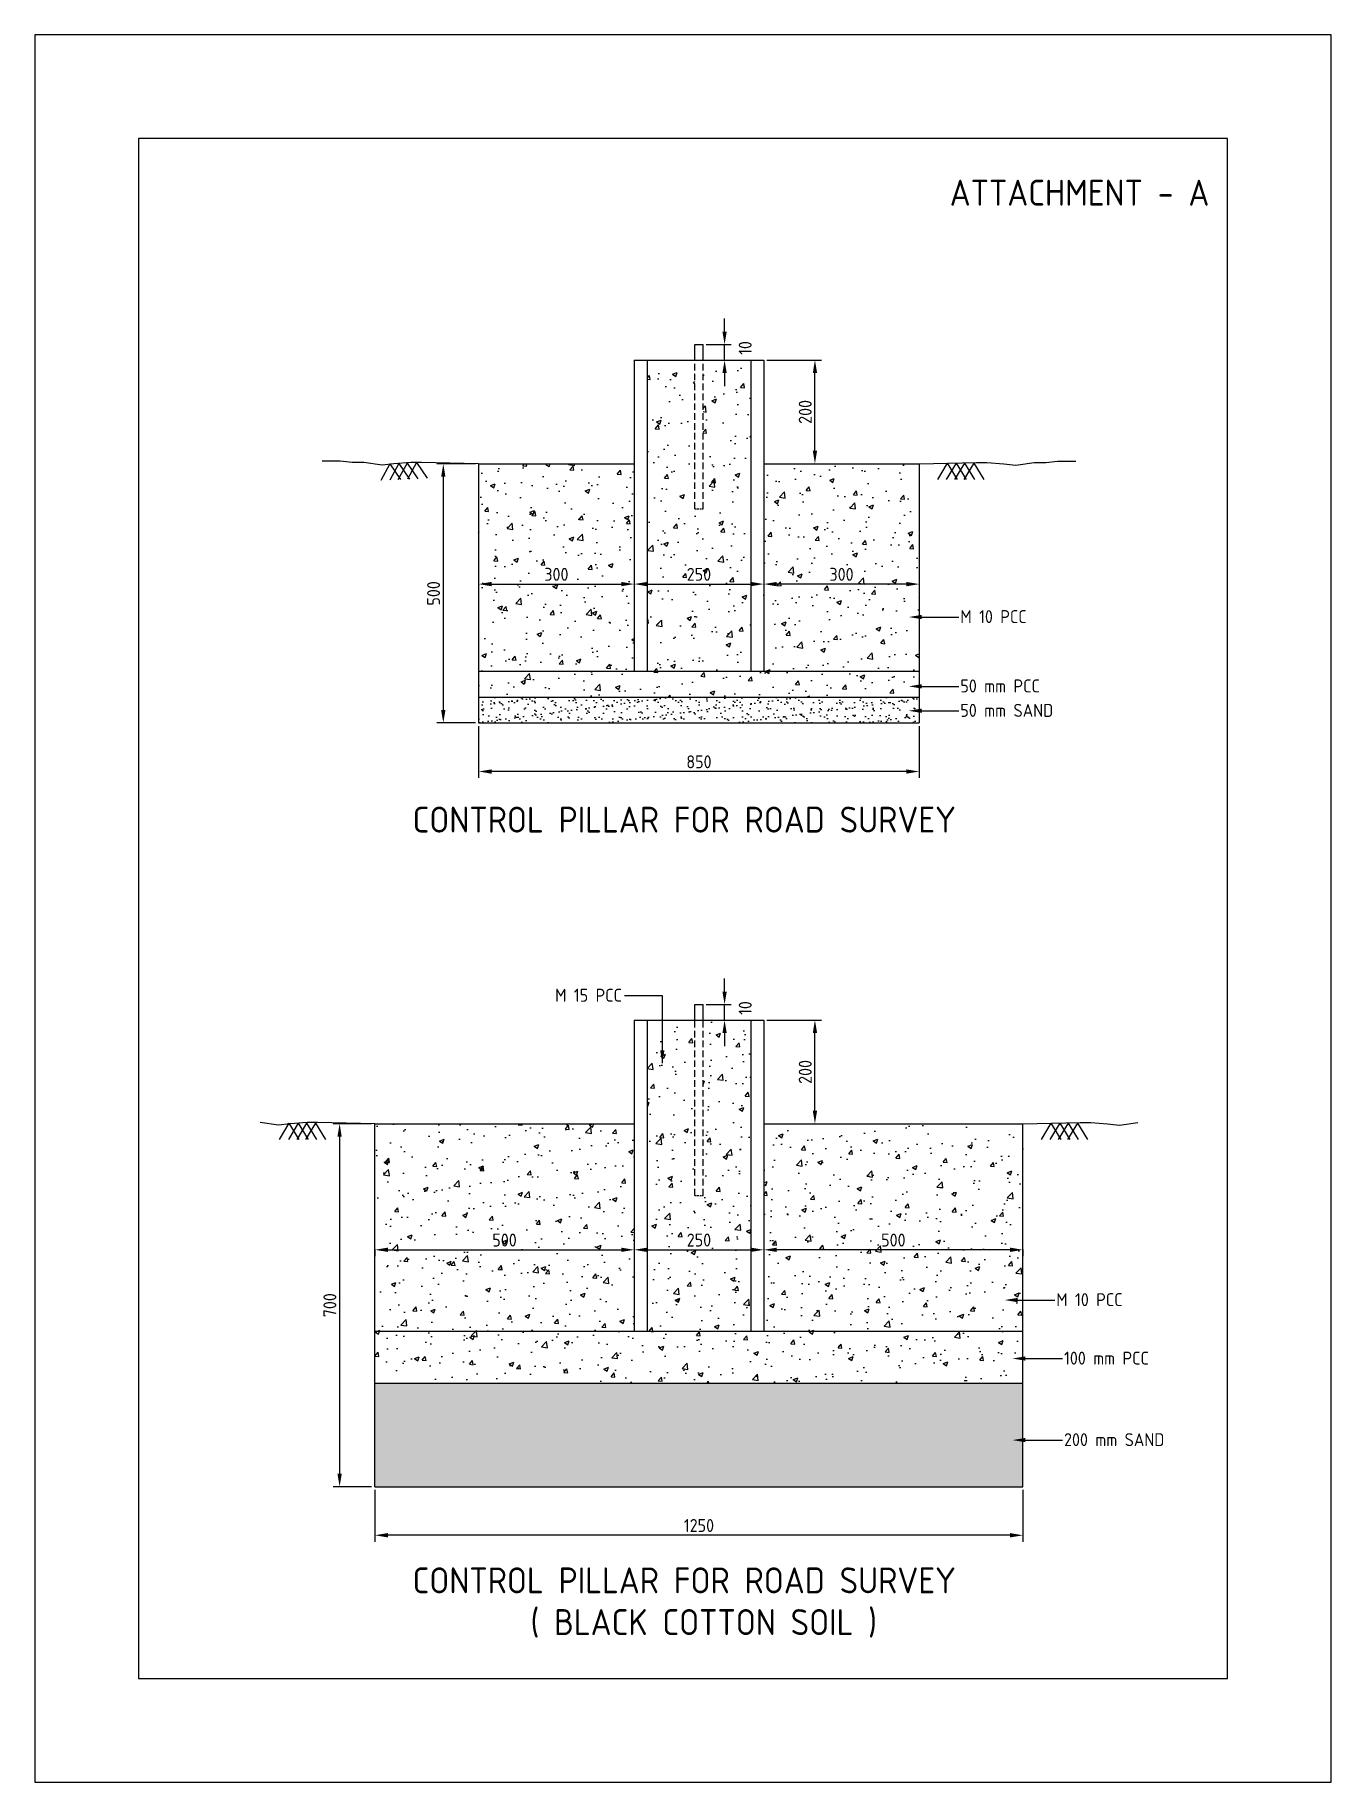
# Model space of a CAD drawing. Header units: millimetres. Extents: x 244 to 2744, y 134 to 3504.
import ezdxf
from ezdxf.enums import TextEntityAlignment as Align

# ---------------------------------------------------------------- set-up
doc = ezdxf.new("R2010")
doc.units = ezdxf.units.MM
doc.linetypes.add('HIDDEN', pattern=[9.525, 6.35, -3.175])
doc.styles.get("Standard").update_dxf_attribs({"font": 'isocp.shx'})
doc.dimstyles.new('ISO-25', dxfattribs={"dimtxt": 2.5, "dimasz": 2.5, "dimexe": 1.25, "dimexo": 0.625, "dimtad": 1, "dimtxsty": 'Standard', "dimcen": 2.5, "dimadec": 0, "dimazin": 0, "dimtfac": 1, "dimtmove": 0, "dimatfit": 3, "dimfxl": 0, "dimarcsym": 0})
pattern_1 = [(50, (0, -137.6), (91.0923, -7.9695), [9.525, -104.775]), (355, (0, -137.6), (-17.6214, 95.5283), [7.62, -83.82]), (100.451, (7.59, -138.26), (73.4713, 87.5583), [8.095, -89.045]), (46.1842, (0, -112.2), (135.5395, -21.021), [14.2875, -157.1625]), (96.6356, (11.3, -113.95), (118.702, 123.713), [12.1425, -133.5675]), (351.184, (0, -112.2), (118.7023, 123.7126), [11.43, -125.73]), (21, (12.7, -118.55), (75.8074, -51.1328), [9.525, -104.775]), (326, (12.7, -118.55), (30.901, 92.094), [7.62, -83.82]), (71.4514, (19.02, -122.81), (106.7082, 40.9614), [8.095, -89.045]), (37.5, (0, -137.597), (1.5443, 42.27752), [0, -82.804, 0, -85.09, 0, -84.1375]), (7.5, (0, -137.597), (33.40983, 50.0903), [0, -48.514, 0, -80.899, 0, -32.0675]), (327.5, (-28.32, -137.597), (67.7953, -2.86437), [0, -31.75, 0, -99.06, 0, -131.445]), (317.5, (-41.02, -137.597), (74.0646, 12.7132), [0, -41.275, 0, -65.786, 0, -93.345])]

# ---------------------------------------------------------------- blocks, each defined once
blk = doc.blocks.new('*D1')
at = {"color": 20}
for p, q in [((1099.4, 2170.2), (1099.4, 2070.3)), ((1949.4, 2170.2), (1949.4, 2070.3))]:
    blk.add_line(p, q, dxfattribs=at)
at = {"color": 30}
blk.add_line((1924.4, 2082.8), (1124.4, 2082.8), dxfattribs=at)
for points in [[(1124.4, 2086.9), (1124.4, 2078.6), (1099.4, 2082.8)], [(1924.4, 2086.9), (1924.4, 2078.6), (1949.4, 2082.8)]]:
    blk.add_solid(points, dxfattribs=at)
at = {"layer": 'Defpoints', "color": 0}
for p in [(1099.4, 2176.4), (1949.4, 2176.4), (1099.4, 2082.8)]:
    blk.add_point(p, dxfattribs=at)
at = {"color": 80, "insert": (1524.4, 2101.5), "char_height": 25, "attachment_point": 5}
blk.add_mtext('850', dxfattribs=at)
blk = doc.blocks.new('*D2')
at = {"color": 20}
for p, q in [((899.4, 697), (899.4, 597.1)), ((2149.4, 697), (2149.4, 597.1))]:
    blk.add_line(p, q, dxfattribs=at)
at = {"color": 30}
blk.add_line((2124.4, 609.6), (924.4, 609.6), dxfattribs=at)
for points in [[(924.4, 613.8), (924.4, 605.4), (899.4, 609.6)], [(2124.4, 613.8), (2124.4, 605.4), (2149.4, 609.6)]]:
    blk.add_solid(points, dxfattribs=at)
at = {"layer": 'Defpoints', "color": 0}
for p in [(899.4, 703.3), (2149.4, 703.3), (899.4, 609.6)]:
    blk.add_point(p, dxfattribs=at)
at = {"color": 80, "insert": (1524.4, 628.4), "char_height": 25, "attachment_point": 5}
blk.add_mtext('1250', dxfattribs=at)
blk = doc.blocks.new('*D3')
at = {"color": 20}
for p, q in [((893.1, 1403.3), (818.8, 1403.3)), ((893.1, 703.3), (818.8, 703.3))]:
    blk.add_line(p, q, dxfattribs=at)
at = {"color": 30}
blk.add_line((831.3, 1378.3), (831.3, 728.3), dxfattribs=at)
for points in [[(827.1, 1378.3), (835.4, 1378.3), (831.3, 1403.3)], [(827.1, 728.3), (835.4, 728.3), (831.3, 703.3)]]:
    blk.add_solid(points, dxfattribs=at)
at = {"layer": 'Defpoints', "color": 0}
for p in [(899.4, 1403.3), (831.3, 703.3), (899.4, 703.3)]:
    blk.add_point(p, dxfattribs=at)
at = {"color": 80, "insert": (812.5, 1053.3), "char_height": 25, "attachment_point": 5, "rotation": 90}
blk.add_mtext('700', dxfattribs=at)
blk = doc.blocks.new('*D4')
at = {"color": 20}
for p, q in [((1093.1, 2676.4), (1018.8, 2676.4)), ((1093.1, 2176.4), (1018.8, 2176.4))]:
    blk.add_line(p, q, dxfattribs=at)
at = {"color": 30}
blk.add_line((1031.3, 2651.4), (1031.3, 2201.4), dxfattribs=at)
for points in [[(1027.1, 2651.4), (1035.4, 2651.4), (1031.3, 2676.4)], [(1027.1, 2201.4), (1035.4, 2201.4), (1031.3, 2176.4)]]:
    blk.add_solid(points, dxfattribs=at)
at = {"layer": 'Defpoints', "color": 0}
for p in [(1099.4, 2676.4), (1031.3, 2176.4), (1099.4, 2176.4)]:
    blk.add_point(p, dxfattribs=at)
at = {"color": 80, "insert": (1012.5, 2426.4), "char_height": 25, "attachment_point": 5, "rotation": 90}
blk.add_mtext('500', dxfattribs=at)
blk = doc.blocks.new('*D5')
at = {"color": 20}
for p, q in [((1099.4, 2444.9), (1099.4, 2431.8)), ((1399.4, 2444.9), (1399.4, 2431.8))]:
    blk.add_line(p, q, dxfattribs=at)
at = {"color": 30}
blk.add_line((1124.4, 2444.3), (1374.4, 2444.3), dxfattribs=at)
for points in [[(1124.4, 2448.5), (1124.4, 2440.1), (1099.4, 2444.3)], [(1374.4, 2448.5), (1374.4, 2440.1), (1399.4, 2444.3)]]:
    blk.add_solid(points, dxfattribs=at)
at = {"layer": 'Defpoints', "color": 0}
for p in [(1099.4, 2451.2), (1399.4, 2451.2), (1399.4, 2444.3)]:
    blk.add_point(p, dxfattribs=at)
at = {"color": 80, "insert": (1249.4, 2463.1), "char_height": 25, "attachment_point": 5}
blk.add_mtext('300', dxfattribs=at)
blk = doc.blocks.new('*D6')
at = {"color": 20}
for p, q in [((1649.4, 2444.9), (1649.4, 2431.8)), ((1949.4, 2444.9), (1949.4, 2431.8))]:
    blk.add_line(p, q, dxfattribs=at)
at = {"color": 30}
blk.add_line((1924.4, 2444.3), (1674.4, 2444.3), dxfattribs=at)
for points in [[(1674.4, 2448.5), (1674.4, 2440.1), (1649.4, 2444.3)], [(1924.4, 2448.5), (1924.4, 2440.1), (1949.4, 2444.3)]]:
    blk.add_solid(points, dxfattribs=at)
at = {"layer": 'Defpoints', "color": 0}
for p in [(1649.4, 2451.2), (1649.4, 2444.3), (1949.4, 2451.2)]:
    blk.add_point(p, dxfattribs=at)
at = {"color": 80, "insert": (1799.4, 2463.1), "char_height": 25, "attachment_point": 5}
blk.add_mtext('300', dxfattribs=at)
blk = doc.blocks.new('*D7')
at = {"color": 20}
for p, q in [((1399.4, 2444.9), (1399.4, 2431.8)), ((1649.4, 2444.9), (1649.4, 2431.8))]:
    blk.add_line(p, q, dxfattribs=at)
at = {"color": 30}
blk.add_line((1424.4, 2444.3), (1624.4, 2444.3), dxfattribs=at)
for points in [[(1424.4, 2448.5), (1424.4, 2440.1), (1399.4, 2444.3)], [(1624.4, 2448.5), (1624.4, 2440.1), (1649.4, 2444.3)]]:
    blk.add_solid(points, dxfattribs=at)
at = {"layer": 'Defpoints', "color": 0}
for p in [(1399.4, 2451.2), (1649.4, 2451.2), (1649.4, 2444.3)]:
    blk.add_point(p, dxfattribs=at)
at = {"color": 80, "insert": (1524.4, 2463.1), "char_height": 25, "attachment_point": 5}
blk.add_mtext('250', dxfattribs=at)
blk = doc.blocks.new('*D8')
at = {"color": 20}
for p, q in [((899.4, 1160.8), (899.4, 1147.7)), ((1399.4, 1160.8), (1399.4, 1147.7))]:
    blk.add_line(p, q, dxfattribs=at)
at = {"color": 30}
blk.add_line((924.4, 1160.2), (1374.4, 1160.2), dxfattribs=at)
for points in [[(924.4, 1164.4), (924.4, 1156.1), (899.4, 1160.2)], [(1374.4, 1164.4), (1374.4, 1156.1), (1399.4, 1160.2)]]:
    blk.add_solid(points, dxfattribs=at)
at = {"layer": 'Defpoints', "color": 0}
for p in [(899.4, 1167.1), (1399.4, 1167.1), (1399.4, 1160.2)]:
    blk.add_point(p, dxfattribs=at)
at = {"color": 80, "insert": (1149.4, 1179), "char_height": 25, "attachment_point": 5}
blk.add_mtext('500', dxfattribs=at)
blk = doc.blocks.new('*D9')
at = {"color": 20}
for p, q in [((1649.4, 1160.8), (1649.4, 1147.7)), ((2149.4, 1160.8), (2149.4, 1147.7))]:
    blk.add_line(p, q, dxfattribs=at)
at = {"color": 30}
blk.add_line((2124.4, 1160.2), (1674.4, 1160.2), dxfattribs=at)
for points in [[(1674.4, 1164.4), (1674.4, 1156.1), (1649.4, 1160.2)], [(2124.4, 1164.4), (2124.4, 1156.1), (2149.4, 1160.2)]]:
    blk.add_solid(points, dxfattribs=at)
at = {"layer": 'Defpoints', "color": 0}
for p in [(1649.4, 1167.1), (1649.4, 1160.2), (2149.4, 1167.1)]:
    blk.add_point(p, dxfattribs=at)
at = {"color": 80, "insert": (1899.4, 1179), "char_height": 25, "attachment_point": 5}
blk.add_mtext('500', dxfattribs=at)
blk = doc.blocks.new('*D10')
at = {"color": 20}
for p, q in [((1399.4, 1160.8), (1399.4, 1147.7)), ((1649.4, 1160.8), (1649.4, 1147.7))]:
    blk.add_line(p, q, dxfattribs=at)
at = {"color": 30}
blk.add_line((1424.4, 1160.2), (1624.4, 1160.2), dxfattribs=at)
for points in [[(1424.4, 1164.4), (1424.4, 1156.1), (1399.4, 1160.2)], [(1624.4, 1164.4), (1624.4, 1156.1), (1649.4, 1160.2)]]:
    blk.add_solid(points, dxfattribs=at)
at = {"layer": 'Defpoints', "color": 0}
for p in [(1399.4, 1167.1), (1649.4, 1167.1), (1649.4, 1160.2)]:
    blk.add_point(p, dxfattribs=at)
at = {"color": 80, "insert": (1524.4, 1179), "char_height": 25, "attachment_point": 5}
blk.add_mtext('250', dxfattribs=at)
blk = doc.blocks.new('*D11')
at = {"color": 20}
for p, q in [((1655.6, 1603.3), (1760.6, 1603.3)), ((1655.6, 1403.3), (1760.6, 1403.3))]:
    blk.add_line(p, q, dxfattribs=at)
at = {"color": 30}
blk.add_line((1748.1, 1428.3), (1748.1, 1578.3), dxfattribs=at)
for points in [[(1744, 1578.3), (1752.3, 1578.3), (1748.1, 1603.3)], [(1744, 1428.3), (1752.3, 1428.3), (1748.1, 1403.3)]]:
    blk.add_solid(points, dxfattribs=at)
at = {"layer": 'Defpoints', "color": 0}
for p in [(1649.4, 1603.3), (1748.1, 1603.3), (1649.4, 1403.3)]:
    blk.add_point(p, dxfattribs=at)
at = {"color": 80, "insert": (1729.4, 1503.3), "char_height": 25, "attachment_point": 5, "rotation": 90}
blk.add_mtext('200', dxfattribs=at)
blk = doc.blocks.new('*D12')
at = {"color": 20}
for p, q in [((1655.6, 2876.4), (1760.6, 2876.4)), ((1655.6, 2676.4), (1760.6, 2676.4))]:
    blk.add_line(p, q, dxfattribs=at)
at = {"color": 30}
blk.add_line((1748.1, 2701.4), (1748.1, 2851.4), dxfattribs=at)
for points in [[(1744, 2851.4), (1752.3, 2851.4), (1748.1, 2876.4)], [(1744, 2701.4), (1752.3, 2701.4), (1748.1, 2676.4)]]:
    blk.add_solid(points, dxfattribs=at)
at = {"layer": 'Defpoints', "color": 0}
for p in [(1649.4, 2876.4), (1748.1, 2876.4), (1649.4, 2676.4)]:
    blk.add_point(p, dxfattribs=at)
at = {"color": 80, "insert": (1729.4, 2776.4), "char_height": 25, "attachment_point": 5, "rotation": 90}
blk.add_mtext('200', dxfattribs=at)
blk = doc.blocks.new('*D13')
at = {"color": 30}
for p, q in [((1573.8, 2931.4), (1573.8, 2956.4)), ((1573.8, 2876.4), (1573.8, 2906.4)), ((1573.8, 2851.4), (1573.8, 2826.4))]:
    blk.add_line(p, q, dxfattribs=at)
at = {"color": 20}
for p, q in [((1538.6, 2906.4), (1586.3, 2906.4)), ((1538.6, 2876.4), (1586.3, 2876.4))]:
    blk.add_line(p, q, dxfattribs=at)
at = {"color": 30}
for points in [[(1569.7, 2931.4), (1578, 2931.4), (1573.8, 2906.4)], [(1569.7, 2851.4), (1578, 2851.4), (1573.8, 2876.4)]]:
    blk.add_solid(points, dxfattribs=at)
at = {"layer": 'Defpoints', "color": 0}
for p in [(1532.4, 2906.4), (1573.8, 2906.4), (1532.4, 2876.4)]:
    blk.add_point(p, dxfattribs=at)
at = {"color": 80, "insert": (1613.6, 2899.7), "char_height": 25, "attachment_point": 5, "rotation": 90}
blk.add_mtext('10', dxfattribs=at)
blk = doc.blocks.new('*D14')
at = {"color": 30}
for p, q in [((1573.8, 1658.3), (1573.8, 1683.3)), ((1573.8, 1603.3), (1573.8, 1633.3)), ((1573.8, 1578.3), (1573.8, 1553.3))]:
    blk.add_line(p, q, dxfattribs=at)
at = {"color": 20}
for p, q in [((1538.6, 1633.3), (1586.3, 1633.3)), ((1538.6, 1603.3), (1586.3, 1603.3))]:
    blk.add_line(p, q, dxfattribs=at)
at = {"color": 30}
for points in [[(1569.7, 1658.3), (1578, 1658.3), (1573.8, 1633.3)], [(1569.7, 1578.3), (1578, 1578.3), (1573.8, 1603.3)]]:
    blk.add_solid(points, dxfattribs=at)
at = {"layer": 'Defpoints', "color": 0}
for p in [(1532.4, 1633.3), (1573.8, 1633.3), (1532.4, 1603.3)]:
    blk.add_point(p, dxfattribs=at)
at = {"color": 80, "insert": (1613.6, 1626.5), "char_height": 25, "attachment_point": 5, "rotation": 90}
blk.add_mtext('10', dxfattribs=at)

msp = doc.modelspace()

# ---------------------------------------------------------------- hatches: boundary and pattern name
h = msp.add_hatch()
h.set_pattern_fill('AR-CONC', color=80, scale=0.5, style=0)
h.set_pattern_definition(pattern_1)
h.paths.add_polyline_path([(1624.366, 2876.42), (1532.366, 2876.42), (1532.366, 2589.698), (1516.366, 2589.698), (1516.366, 2876.42), (1424.366, 2876.42), (1424.366, 2276.42), (1624.366, 2276.42)])
h.paths.add_polyline_path([(1495.289, 2481.81), (1553.443, 2481.81), (1553.443, 2444.305), (1495.289, 2444.305)], flags=24)
h = msp.add_hatch()
h.set_pattern_fill('AR-CONC', color=80, scale=0.5, style=0)
h.set_pattern_definition(pattern_1)
h.paths.add_polyline_path([(1399.366, 2676.42), (1099.366, 2676.42), (1099.366, 2276.42), (1399.366, 2276.42)])
h.paths.add_polyline_path([(1649.366, 2276.42), (1949.366, 2276.42), (1949.366, 2676.42), (1649.366, 2676.42)])
h.paths.add_polyline_path([(1220.606, 2481.805), (1278.126, 2481.805), (1278.126, 2444.305), (1220.606, 2444.305)], flags=24)
h.paths.add_polyline_path([(1770.606, 2481.805), (1828.126, 2481.805), (1828.126, 2444.305), (1770.606, 2444.305)], flags=24)
h = msp.add_hatch()
h.set_pattern_fill('AR-CONC', color=80, scale=0.5, style=0)
h.set_pattern_definition(pattern_1)
h.paths.add_polyline_path([(1099.366, 2276.42), (1099.366, 2226.42), (1949.366, 2226.42), (1949.366, 2276.42)])
h = msp.add_hatch()
h.set_pattern_fill('AR-SAND', color=20, scale=0.5, style=0)
h.set_pattern_definition([(37.5, (0, -137.597), (-0.80002, 24.47066), [0, -19.304, 0, -21.59, 0, -20.6375]), (7.5, (0, -137.597), (22.47616, 35.84126), [0, -10.414, 0, -17.399, 0, -6.6675]), (327.5, (-15.62, -137.597), (39.54962, 0.07186), [0, -6.35, 0, -22.86, 0, -29.845]), (317.5, (-15.62, -137.597), (38.17782, 11.14647), [0, -3.175, 0, -14.986, 0, -17.145])])
h.paths.add_polyline_path([(1949.366, 2176.42), (1949.366, 2226.42), (1099.366, 2226.42), (1099.366, 2176.42)])
h = msp.add_hatch()
h.set_pattern_fill('AR-CONC', color=80, scale=0.5, style=0)
h.paths.add_polyline_path([(1624.366, 1603.254), (1532.366, 1603.254), (1532.366, 1265.211), (1516.366, 1265.211), (1516.366, 1603.254), (1424.366, 1603.254), (1424.366, 1003.254), (1624.366, 1003.254)])
h.paths.add_polyline_path([(1495.289, 1197.728), (1553.443, 1197.728), (1553.443, 1160.223), (1495.289, 1160.223)], flags=24)
h = msp.add_hatch()
h.set_pattern_fill('AR-CONC', color=80, scale=0.5, style=0)
h.paths.add_polyline_path([(1399.366, 1403.254), (899.366, 1403.254), (899.366, 1003.254), (1399.366, 1003.254)])
h.paths.add_polyline_path([(1649.366, 1003.254), (2149.366, 1003.254), (2149.366, 1403.254), (1649.366, 1403.254)])
h.paths.add_polyline_path([(1120.606, 1197.723), (1178.126, 1197.723), (1178.126, 1160.223), (1120.606, 1160.223)], flags=24)
h.paths.add_polyline_path([(1870.606, 1197.723), (1928.126, 1197.723), (1928.126, 1160.223), (1870.606, 1160.223)], flags=24)
h = msp.add_hatch()
h.set_pattern_fill('AR-CONC', color=80, scale=0.5, style=0)
h.paths.add_polyline_path([(2149.366, 903.254), (2149.366, 1003.254), (899.366, 1003.254), (899.366, 903.254)])
h = msp.add_hatch()
h.set_pattern_fill('AR-SAND', color=20, scale=0.5, style=0)
h.paths.add_polyline_path([(899.366, 903.254), (899.366, 703.254), (2149.366, 703.254), (2149.366, 903.254)])

# ---------------------------------------------------------------- linework, layer by layer
for p, q in [((1516.366, 2876.42), (1516.366, 2906.42)), ((1516.366, 2906.42), (1532.366, 2906.42)), ((1532.366, 2876.42), (1532.366, 2906.42)), ((1399.366, 2876.42), (1399.366, 2276.42)), ((1399.366, 2876.42), (1649.366, 2876.42)), ((1424.366, 2876.42), (1424.366, 2276.42)), ((1624.366, 2876.42), (1624.366, 2276.42)), ((1649.366, 2876.42), (1649.366, 2276.42)), ((820.037, 2681.42), (797.35, 2681.42)), ((832.641, 2681.42), (820.037, 2681.42)), ((855.329, 2678.903), (832.641, 2681.42)), ((878.016, 2678.903), (855.329, 2678.903)), ((913.308, 2673.867), (878.016, 2678.903)), ((928.295, 2676.179), (910.798, 2643.942)), ((935.995, 2676.385), (913.308, 2673.867)), ((945.35, 2677.029), (927.853, 2644.792)), ((928.295, 2676.179), (948.911, 2645.841)), ((968.766, 2678.903), (935.995, 2676.385)), ((961.402, 2677.829), (943.905, 2645.592)), ((945.35, 2677.029), (965.966, 2646.691)), ((961.402, 2677.829), (982.018, 2647.491)), ((979.461, 2678.729), (961.963, 2646.492)), ((988.933, 2678.903), (968.766, 2678.903)), ((979.461, 2678.729), (1000.076, 2648.391)), ((1099.366, 2676.42), (988.933, 2678.903)), ((1099.366, 2676.42), (1099.366, 2176.42)), ((1099.366, 2676.42), (1399.366, 2676.42)), ((1649.366, 2676.42), (1949.366, 2676.42)), ((1949.366, 2676.42), (2059.799, 2678.903)), ((1949.366, 2676.42), (1949.366, 2176.42)), ((2003.37, 2677.634), (1984.29, 2646.307)), ((2020.446, 2677.634), (2001.366, 2646.307)), ((2003.37, 2677.634), (2022.45, 2646.307)), ((2036.518, 2677.634), (2017.438, 2646.307)), ((2020.446, 2677.634), (2039.526, 2646.307)), ((2054.599, 2677.634), (2035.519, 2646.307)), ((2036.518, 2677.634), (2055.598, 2646.307)), ((2054.599, 2677.634), (2073.679, 2646.307)), ((2059.799, 2678.903), (2079.966, 2678.903)), ((2079.966, 2678.903), (2112.736, 2676.385)), ((2112.736, 2676.385), (2135.424, 2673.867)), ((2135.424, 2673.867), (2170.715, 2678.903)), ((2170.715, 2678.903), (2193.403, 2678.903)), ((2193.403, 2678.903), (2216.09, 2681.42)), ((2216.09, 2681.42), (2228.694, 2681.42)), ((2228.694, 2681.42), (2251.382, 2681.42)), ((1099.366, 2276.42), (1949.366, 2276.42)), ((1099.366, 2226.42), (1949.366, 2226.42)), ((1099.366, 2176.42), (1949.366, 2176.42)), ((1516.366, 1603.254), (1516.366, 1633.254)), ((1516.366, 1633.254), (1532.366, 1633.254)), ((1532.366, 1603.254), (1532.366, 1633.254)), ((1399.366, 1603.254), (1649.366, 1603.254)), ((1399.366, 1603.254), (1399.366, 1003.254)), ((1424.366, 1603.254), (1424.366, 1003.254)), ((1624.366, 1603.254), (1624.366, 1003.254)), ((1649.366, 1603.254), (1649.366, 1003.254)), ((713.308, 1400.701), (678.016, 1405.737)), ((735.995, 1403.219), (713.308, 1400.701)), ((733.5, 1404.468), (714.42, 1373.141)), ((751.581, 1404.468), (732.5, 1373.141)), ((733.5, 1404.468), (752.58, 1373.141)), ((768.766, 1405.737), (735.995, 1403.219)), ((767.653, 1404.468), (748.572, 1373.141)), ((751.581, 1404.468), (770.661, 1373.141)), ((784.729, 1404.468), (765.649, 1373.141)), ((767.653, 1404.468), (786.733, 1373.141)), ((788.933, 1405.737), (768.766, 1405.737)), ((784.729, 1404.468), (803.809, 1373.141)), ((899.366, 1403.254), (788.933, 1405.737)), ((899.366, 1403.254), (1399.366, 1403.254)), ((899.366, 703.254), (899.366, 1403.254)), ((1649.366, 1403.254), (2149.366, 1403.254)), ((2149.366, 1403.254), (2259.799, 1405.737)), ((2149.366, 703.254), (2149.366, 1403.254)), ((2203.37, 1404.468), (2184.29, 1373.141)), ((2220.446, 1404.468), (2201.366, 1373.141)), ((2203.37, 1404.468), (2222.45, 1373.141)), ((2236.518, 1404.468), (2217.438, 1373.141)), ((2220.446, 1404.468), (2239.526, 1373.141)), ((2254.599, 1404.468), (2235.519, 1373.141)), ((2236.518, 1404.468), (2255.598, 1373.141)), ((2254.599, 1404.468), (2273.679, 1373.141)), ((2259.799, 1405.737), (2279.966, 1405.737)), ((2279.966, 1405.737), (2312.736, 1403.219)), ((2312.736, 1403.219), (2335.424, 1400.701)), ((2335.424, 1400.701), (2370.715, 1405.737)), ((899.366, 1003.254), (2149.366, 1003.254)), ((899.366, 903.254), (2149.366, 903.254)), ((899.366, 703.254), (2149.366, 703.254))]:
    msp.add_line(p, q)
at = {"linetype": 'HIDDEN', "ltscale": 2}
for p, q in [((1516.366, 2589.698), (1516.366, 2876.42)), ((1532.366, 2589.698), (1532.366, 2876.42)), ((1516.366, 1265.211), (1516.366, 1603.254)), ((1532.366, 1265.211), (1532.366, 1603.254))]:
    msp.add_line(p, q, dxfattribs=at)
at = {"linetype": 'HIDDEN', "ltscale": 0.5}
for p, q in [((1516.366, 2589.698), (1532.366, 2589.698)), ((1516.366, 1265.211), (1532.366, 1265.211))]:
    msp.add_line(p, q, dxfattribs=at)
at = {"color": 30}
for p, q in [((1954.079, 2380.756), (2025.578, 2380.756)), ((1954.079, 2247.039), (2025.578, 2247.039)), ((1954.079, 2199.934), (2025.578, 2199.934)), ((1380.522, 1650.425), (1453.737, 1650.425)), ((1453.737, 1650.425), (1453.737, 1520.247)), ((2139.067, 1063.269), (2210.566, 1063.269)), ((2154.079, 950.472), (2225.578, 950.472)), ((2154.079, 793.17), (2225.578, 793.17))]:
    msp.add_line(p, q, dxfattribs=at)
for points in [[(243.627, 133.556), (2743.627, 133.556), (2743.627, 3503.556), (243.627, 3503.556)], [(443.627, 333.556), (2543.627, 333.556), (2543.627, 3303.556), (443.627, 3303.556)]]:
    msp.add_lwpolyline(points, close=True)
for points in [[(1954.079, 2376.59), (1954.079, 2384.923), (1929.079, 2380.756)], [(1954.079, 2242.873), (1954.079, 2251.206), (1929.079, 2247.039)], [(1954.079, 2195.768), (1954.079, 2204.101), (1929.079, 2199.934)], [(1457.904, 1545.247), (1449.57, 1545.247), (1453.737, 1520.247)], [(2139.067, 1059.102), (2139.067, 1067.435), (2114.067, 1063.269)], [(2154.079, 946.306), (2154.079, 954.639), (2129.079, 950.472)], [(2154.079, 789.003), (2154.079, 797.336), (2129.079, 793.17)]]:
    msp.add_solid(points, dxfattribs=at)

# ---------------------------------------------------------------- texts
at = {"color": 10}
msp.add_text('ATTACHMENT - A', height=50, dxfattribs=at).set_placement((2508.855, 3174.276), align=Align.RIGHT)
at = {"color": 80}
for s, height, p in [('M 10 PCC', 25, (2028.59, 2369.061)), ('50 mm PCC', 25, (2028.59, 2235.344)), ('50 mm SAND', 25, (2028.59, 2188.239)), ('CONTROL PILLAR FOR ROAD SURVEY', 50, (972.035, 1965)), ('M 15 PCC', 25, (1246.955, 1638.729)), ('M 10 PCC', 25, (2213.578, 1051.573)), ('100 mm PCC', 25, (2228.59, 938.777)), ('200 mm SAND', 25, (2228.59, 781.474)), ('CONTROL PILLAR FOR ROAD SURVEY', 50, (972.035, 497.608)), ('( BLACK COTTON SOIL )', 50, (1199.555, 417.122))]:
    msp.add_text(s, height=height, dxfattribs=at).set_placement(p)

# ---------------------------------------------------------------- dimensions: what is measured, and where the dimension line sits
for base, p1, p2, picture, middle in [((1573.824, 2906.42), (1532.366, 2876.42), (1532.366, 2906.42), '*D13', (1613.626, 2899.658)), ((1573.824, 1633.254), (1532.366, 1603.254), (1532.366, 1633.254), '*D14', (1613.626, 1626.492))]:
    dim = msp.add_linear_dim(base=base, p1=p1, p2=p2, angle=90, text='10', dimstyle='ISO-25', override={"dimscale": 10, "dimclrd": 30, "dimclre": 20, "dimclrt": 80, "dimtmove": 2, "dimlwd": 65535, "dimlwe": 65535})
    dim.commit()
    dim.dimension.update_dxf_attribs({"geometry": picture, "text_midpoint": middle, "dimtype": 160})
for base, p1, p2, angle, picture, middle in [((1748.117, 2876.42), (1649.366, 2676.42), (1649.366, 2876.42), 90, '*D12', (1729.365, 2776.42)), ((1031.254, 2176.42), (1099.366, 2676.42), (1099.366, 2176.42), 90, '*D4', (1012.504, 2426.42)), ((1649.366, 2444.305), (1949.366, 2451.177), (1649.366, 2451.177), 180, '*D6', (1799.366, 2463.055)), ((1748.117, 1603.254), (1649.366, 1403.254), (1649.366, 1603.254), 90, '*D11', (1729.365, 1503.254)), ((831.254, 703.254), (899.366, 1403.254), (899.366, 703.254), 90, '*D3', (812.504, 1053.254)), ((1649.366, 1160.223), (2149.366, 1167.095), (1649.366, 1167.095), 180, '*D9', (1899.366, 1178.973))]:
    dim = msp.add_linear_dim(base=base, p1=p1, p2=p2, angle=angle, dimstyle='ISO-25', override={"dimscale": 10, "dimclrd": 30, "dimclre": 20, "dimclrt": 80, "dimlwd": 65535, "dimlwe": 65535})
    dim.commit()
    dim.dimension.update_dxf_attribs({"geometry": picture, "text_midpoint": middle})
for base, p1, p2, picture, middle in [((1399.366, 2444.305), (1099.366, 2451.177), (1399.366, 2451.177), '*D5', (1249.366, 2463.055)), ((1649.366, 2444.305), (1399.366, 2451.177), (1649.366, 2451.177), '*D7', (1524.366, 2463.058)), ((1099.366, 2082.773), (1949.366, 2176.42), (1099.366, 2176.42), '*D1', (1524.366, 2101.523)), ((1399.366, 1160.223), (899.366, 1167.095), (1399.366, 1167.095), '*D8', (1149.366, 1178.973)), ((1649.366, 1160.223), (1399.366, 1167.095), (1649.366, 1167.095), '*D10', (1524.366, 1178.976)), ((899.366, 609.607), (2149.366, 703.254), (899.366, 703.254), '*D2', (1524.366, 628.36))]:
    dim = msp.add_linear_dim(base=base, p1=p1, p2=p2, dimstyle='ISO-25', override={"dimscale": 10, "dimclrd": 30, "dimclre": 20, "dimclrt": 80, "dimlwd": 65535, "dimlwe": 65535})
    dim.commit()
    dim.dimension.update_dxf_attribs({"geometry": picture, "text_midpoint": middle})

doc.saveas('drawing.dxf')
